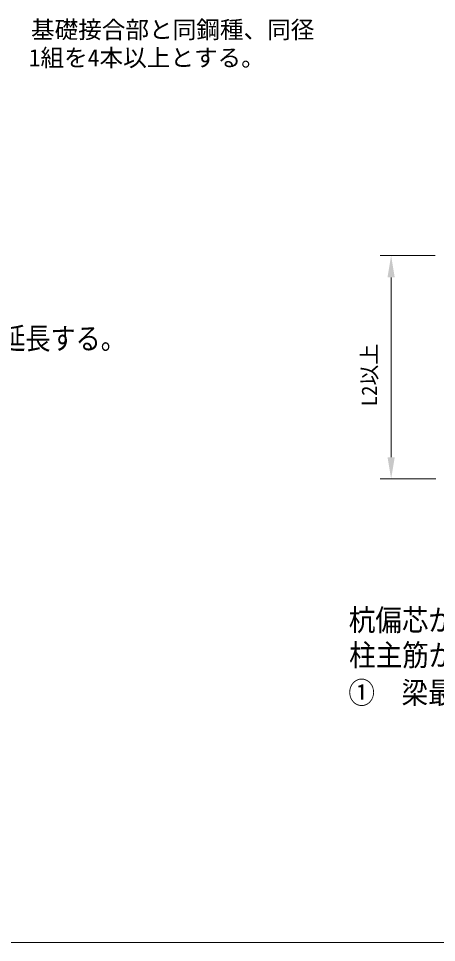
# Model space of a CAD drawing. Units: millimetres, scale not verified. Extents: x -25255 to 25671, y -15462 to 18552.
# Drawn here: x -10969 to -7429, y -15462 to -7635 of the extents above; entities that cross this region are included whole.
import ezdxf
from ezdxf.enums import TextEntityAlignment as Align

# ---------------------------------------------------------------- set-up
doc = ezdxf.new("R2010")
doc.units = ezdxf.units.MM
doc.header["$LTSCALE"] = 100
doc.linetypes.add('DASHED2', pattern=[3, 2, -1])
doc.layers.add('C-1_文字', color=7, linetype='DASHED2')
doc.layers.add('C-2_メモ', color=7, linetype='Continuous', lineweight=18)
doc.layers.add('C-7', color=7, linetype='Continuous', lineweight=18)
doc.styles.add('ＭＳ ゴシック', font='')
doc.styles.get('ＭＳ ゴシック').set_extended_font_data('MS Gothic')

msp = doc.modelspace()

# ---------------------------------------------------------------- linework, layer by layer
at = {"layer": 'C-7'}
for p, q in [((-7439.4, -9643.7), (-7905.3, -9643.7)), ((-7813.4, -9827.6), (-7813.4, -11350.7)), ((-7435.8, -11534.5), (-7905.3, -11534.5))]:
    msp.add_line(p, q, dxfattribs=at)
at = {"layer": 'C-7', "color": 2}
msp.add_line((-25254.9, -15461.6), (25671, -15461.6), dxfattribs=at)
at = {"layer": 'C-7'}
for points in [[(-7844, -9827.6), (-7782.8, -9827.6), (-7813.4, -9643.7)], [(-7844, -11350.7), (-7782.8, -11350.7), (-7813.4, -11534.5)]]:
    msp.add_solid(points, dxfattribs=at)

# ---------------------------------------------------------------- texts
at = {"layer": 'C-1_文字', "style": 'ＭＳ ゴシック'}
for s, width, p in [('④\u3000柱主筋の定着長さLacは柱端基礎梁上面を定着起点とし原則としてJASS5のフック付き定着長さL2h以上かつ基礎梁下端筋の下部まで延長する。', 0.85, (-23976.9, -10492.1)), ('杭偏芯が大きく、杭主筋で囲まれたコア外に', 0.9, (-8172, -12876.5)), ('柱主筋が配置された場合', 0.9, (-8169, -13173.9)), ('①\u3000梁最下端筋は曲上げ定着タイプとする。', 0.9, (-8175.4, -13492.4))]:
    msp.add_text(s, height=183.3, dxfattribs=dict(at, width=width)).set_placement(p, align=Align.BOTTOM_LEFT)
at = {"layer": 'C-2_メモ', "style": 'ＭＳ ゴシック'}
for s, p in [('基礎接合部と同鋼種、同径', (-10862.8, -7847)), ('1組を4本以上とする。', (-10882.3, -8084.2))]:
    msp.add_text(s, height=146.6, dxfattribs=at).set_placement(p, align=Align.BOTTOM_LEFT)
msp.add_text('L2以上', height=129.6, rotation=90, dxfattribs=at).set_placement((-7895, -10920.2), align=Align.BOTTOM_LEFT)

doc.saveas('drawing.dxf')
